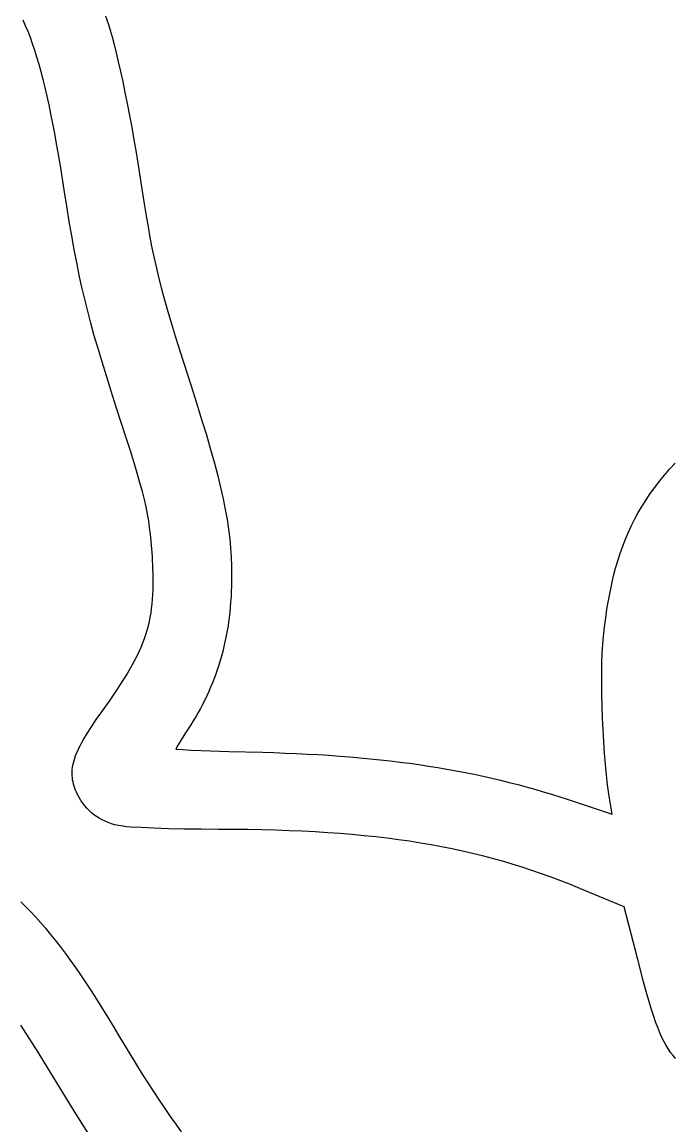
# Model space of a CAD drawing. Extents: x 27 to 7227, y -6929 to 395.
# Drawn here: x 2232 to 3622, y -3268 to -913 of the extents above; entities that cross this region are included whole.
import ezdxf

# ---------------------------------------------------------------- set-up
doc = ezdxf.new("R2010")
doc.units = 0

msp = doc.modelspace()

# ---------------------------------------------------------------- linework, layer by layer
at = {"layer": 'Layer 1'}
for p, q in [((2239.231304, -920.545624), (2233.964746, -908.620383)), ((2408.861694, -898.310722), (2415.85905, -917.9691)), ((2415.85905, -917.9691), (2419.696227, -930.273197)), ((2244.340894, -932.938278), (2239.231304, -920.545624)), ((2249.303979, -945.828577), (2244.340894, -932.938278)), ((2419.696227, -930.273197), (2423.748503, -944.48067)), ((2254.131025, -959.24675), (2249.303979, -945.828577)), ((2258.832496, -973.223029), (2254.131025, -959.24675)), ((2423.748503, -944.48067), (2427.989138, -960.467109)), ((2427.989138, -960.467109), (2432.391389, -978.1081)), ((2263.418855, -987.787644), (2258.832496, -973.223029)), ((2267.900569, -1002.970825), (2263.418855, -987.787644)), ((2432.391389, -978.1081), (2436.928514, -997.279232)), ((2272.288101, -1018.802805), (2267.900569, -1002.970825)), ((2436.928514, -997.279232), (2441.573771, -1017.856092)), ((2276.591916, -1035.313812), (2272.288101, -1018.802805)), ((2280.822478, -1052.534079), (2276.591916, -1035.313812)), ((2441.573771, -1017.856092), (2446.300418, -1039.714269)), ((2284.990253, -1070.493836), (2280.822478, -1052.534079)), ((2446.300418, -1039.714269), (2451.081713, -1062.72935)), ((2289.105703, -1089.223312), (2284.990253, -1070.493836)), ((2451.081713, -1062.72935), (2455.890913, -1086.776923)), ((2293.179295, -1108.752741), (2289.105703, -1089.223312)), ((2455.890913, -1086.776923), (2460.701278, -1111.732577)), ((2297.221492, -1129.112351), (2293.179295, -1108.752741)), ((2301.242758, -1150.332373), (2297.221492, -1129.112351)), ((2460.701278, -1111.732577), (2465.486064, -1137.471898)), ((2305.25356, -1172.443039), (2301.242758, -1150.332373)), ((2465.486064, -1137.471898), (2470.21853, -1163.870475)), ((2309.26436, -1195.474579), (2305.25356, -1172.443039)), ((2470.21853, -1163.870475), (2474.871933, -1190.803896)), ((2313.285624, -1219.457224), (2309.26436, -1195.474579)), ((2474.871933, -1190.803896), (2479.419533, -1218.147748)), ((2321.4014, -1270.39675), (2313.285624, -1219.457224)), ((2479.419533, -1218.147748), (2483.834586, -1245.777621)), ((2483.834586, -1245.777621), (2488.09035, -1273.5691)), ((2326.948541, -1305.44383), (2321.4014, -1270.39675)), ((2488.09035, -1273.5691), (2492.187968, -1300.676977)), ((2332.329413, -1338.172437), (2326.948541, -1305.44383)), ((2492.187968, -1300.676977), (2496.203032, -1325.976805)), ((2337.619592, -1368.905811), (2332.329413, -1338.172437)), ((2496.203032, -1325.976805), (2500.220423, -1349.818566)), ((2500.220423, -1349.818566), (2504.325019, -1372.552241)), ((2342.894655, -1397.967187), (2337.619592, -1368.905811)), ((2504.325019, -1372.552241), (2508.6017, -1394.527812)), ((2348.230179, -1425.679807), (2342.894655, -1397.967187)), ((2508.6017, -1394.527812), (2513.135346, -1416.095262)), ((2353.701741, -1452.366906), (2348.230179, -1425.679807)), ((2513.135346, -1416.095262), (2518.010836, -1437.604572)), ((2359.384918, -1478.351725), (2353.701741, -1452.366906)), ((2518.010836, -1437.604572), (2523.31305, -1459.405725)), ((2523.31305, -1459.405725), (2529.126867, -1481.848702)), ((2365.355287, -1503.9575), (2359.384918, -1478.351725)), ((2529.126867, -1481.848702), (2535.537166, -1505.283485)), ((2371.688426, -1529.507471), (2365.355287, -1503.9575)), ((2535.537166, -1505.283485), (2542.628828, -1530.060056)), ((2378.459911, -1555.324875), (2371.688426, -1529.507471)), ((2542.628828, -1530.060056), (2550.486731, -1556.528397)), ((2385.745319, -1581.732951), (2378.459911, -1555.324875)), ((2550.486731, -1556.528397), (2559.195756, -1585.03849)), ((2393.620227, -1609.054937), (2385.745319, -1581.732951)), ((2559.195756, -1585.03849), (2568.84078, -1615.940317)), ((2402.160212, -1637.614072), (2393.620227, -1609.054937)), ((2568.84078, -1615.940317), (2591.27835, -1686.3191)), ((2411.440851, -1667.733594), (2402.160212, -1637.614072)), ((2421.537721, -1699.73674), (2411.440851, -1667.733594)), ((2591.27835, -1686.3191), (2603.508224, -1724.657223)), ((2432.5264, -1733.94675), (2421.537721, -1699.73674)), ((2453.805719, -1799.64981), (2432.5264, -1733.94675)), ((2603.508224, -1724.657223), (2614.628863, -1760.331565)), ((2614.628863, -1760.331565), (2624.68445, -1793.543276)), ((2462.667579, -1827.58129), (2453.805719, -1799.64981)), ((2624.68445, -1793.543276), (2633.71917, -1824.493506)), ((2470.452759, -1852.67457), (2462.667579, -1827.58129)), ((2633.71917, -1824.493506), (2641.777206, -1853.383404)), ((2477.242651, -1875.261026), (2470.452759, -1852.67457)), ((2641.777206, -1853.383404), (2648.90274, -1880.41412)), ((3612.751542, -1866.333592), (3624.4684, -1853.439928)), ((2483.118645, -1895.67203), (2477.242651, -1875.261026)), ((2648.90274, -1880.41412), (2655.139956, -1905.786802)), ((3591.023533, -1892.235446), (3601.608195, -1879.256759)), ((3601.608195, -1879.256759), (3612.751542, -1866.333592)), ((2488.162131, -1914.238959), (2483.118645, -1895.67203)), ((2655.139956, -1905.786802), (2660.533037, -1929.7026)), ((3571.470969, -1918.463441), (3580.982733, -1905.295668)), ((3580.982733, -1905.295668), (3591.023533, -1892.235446)), ((2492.4545, -1931.293187), (2488.162131, -1914.238959)), ((2660.533037, -1929.7026), (2665.126168, -1952.362664)), ((3562.473417, -1931.764781), (3571.470969, -1918.463441)), ((2496.077142, -1947.166089), (2492.4545, -1931.293187)), ((2499.111449, -1962.18904), (2496.077142, -1947.166089)), ((2665.126168, -1952.362664), (2668.963531, -1973.968143)), ((3545.96165, -1958.872225), (3553.975252, -1945.225704)), ((3553.975252, -1945.225704), (3562.473417, -1931.764781)), ((2501.63881, -1976.693414), (2499.111449, -1962.18904)), ((2503.740616, -1991.010586), (2501.63881, -1976.693414)), ((2668.963531, -1973.968143), (2672.089309, -1994.720186)), ((3531.328835, -1986.826126), (3538.417786, -1972.73036)), ((3538.417786, -1972.73036), (3545.96165, -1958.872225)), ((2505.498257, -2005.471931), (2503.740616, -1991.010586)), ((2672.089309, -1994.720186), (2674.547686, -2014.819944)), ((3518.456373, -2015.83461), (3524.679972, -2001.185537)), ((3524.679972, -2001.185537), (3531.328835, -1986.826126)), ((2506.993125, -2020.408823), (2505.498257, -2005.471931)), ((2508.306609, -2036.152638), (2506.993125, -2020.408823)), ((2674.547686, -2014.819944), (2676.382845, -2034.468564)), ((3512.643214, -2030.79936), (3518.456373, -2015.83461)), ((2509.5201, -2053.03475), (2508.306609, -2036.152638)), ((2676.382845, -2034.468564), (2677.63897, -2053.867198)), ((3502.188915, -2061.779957), (3507.225669, -2046.105804)), ((3507.225669, -2046.105804), (3512.643214, -2030.79936)), ((2510.705798, -2078.247751), (2509.5201, -2053.03475)), ((2677.63897, -2053.867198), (2678.360244, -2073.216993)), ((3497.518125, -2077.847834), (3502.188915, -2061.779957)), ((2511.055866, -2090.166435), (2510.705798, -2078.247751)), ((2511.229932, -2101.669012), (2511.055866, -2090.166435)), ((2678.360244, -2073.216993), (2678.59085, -2092.7191)), ((2678.59085, -2092.7191), (2678.507086, -2104.409403)), ((3489.215143, -2111.268828), (3493.198476, -2094.335453)), ((3493.198476, -2094.335453), (3497.518125, -2077.847834)), ((2511.007619, -2123.553165), (2511.217386, -2112.787312)), ((2511.217386, -2112.787312), (2511.229932, -2101.669012)), ((2678.255599, -2115.967014), (2677.8361, -2127.394114)), ((2678.507086, -2104.409403), (2678.255599, -2115.967014)), ((3485.553302, -2128.673975), (3489.215143, -2111.268828)), ((2509.953978, -2144.154844), (2510.590019, -2133.998399)), ((2510.590019, -2133.998399), (2511.007619, -2123.553165)), ((2677.248296, -2138.692883), (2676.491899, -2149.8655)), ((2677.8361, -2127.394114), (2677.248296, -2138.692883)), ((3482.198127, -2146.576911), (3485.553302, -2128.673975)), ((2506.629102, -2173.209736), (2507.98413, -2163.728683)), ((2507.98413, -2163.728683), (2509.088885, -2154.054329)), ((2509.088885, -2154.054329), (2509.953978, -2144.154844)), ((2675.566616, -2160.914146), (2674.472158, -2171.840999)), ((2676.491899, -2149.8655), (2675.566616, -2160.914146)), ((3476.348478, -2183.980209), (3479.134794, -2165.00365)), ((3479.134794, -2165.00365), (3482.198127, -2146.576911)), ((2503.125789, -2191.719254), (2505.013192, -2182.529316)), ((2505.013192, -2182.529316), (2506.629102, -2173.209736)), ((2673.208233, -2182.648241), (2671.774551, -2193.33805)), ((2674.472158, -2171.840999), (2673.208233, -2182.648241)), ((3473.824355, -2203.532604), (3476.348478, -2183.980209)), ((2495.728525, -2218.8295), (2498.494066, -2209.837516)), ((2498.494066, -2209.837516), (2500.956284, -2200.811377)), ((2500.956284, -2200.811377), (2503.125789, -2191.719254)), ((2670.170821, -2203.912607), (2668.396753, -2214.374092)), ((2671.774551, -2193.33805), (2670.170821, -2203.912607)), ((3471.5476, -2223.68685), (3473.824355, -2203.532604)), ((2485.505864, -2245.918811), (2489.245034, -2236.838318)), ((2489.245034, -2236.838318), (2492.649051, -2227.819157)), ((2492.649051, -2227.819157), (2495.728525, -2218.8295)), ((2664.336439, -2234.966564), (2662.049612, -2245.10191)), ((2666.452056, -2224.724684), (2664.336439, -2234.966564)), ((2668.396753, -2214.374092), (2666.452056, -2224.724684)), ((3470.103511, -2239.905865), (3471.5476, -2223.68685)), ((2476.979623, -2264.39111), (2481.42093, -2255.092465)), ((2481.42093, -2255.092465), (2485.505864, -2245.918811)), ((2659.591283, -2255.132904), (2656.961163, -2265.061725)), ((2662.049612, -2245.10191), (2659.591283, -2255.132904)), ((3468.33154, -2278.571407), (3469.036142, -2258.300324)), ((3469.036142, -2258.300324), (3470.103511, -2239.905865)), ((2461.411359, -2293.355281), (2466.985448, -2283.490689)), ((2466.985448, -2283.490689), (2472.171332, -2273.846575)), ((2472.171332, -2273.846575), (2476.979623, -2264.39111)), ((2654.15896, -2274.890553), (2651.184383, -2284.621567)), ((2656.961163, -2265.061725), (2654.15896, -2274.890553)), ((3467.975753, -2300.420295), (3468.33154, -2278.571407)), ((2449.056131, -2313.873218), (2455.438457, -2303.472181)), ((2455.438457, -2303.472181), (2461.411359, -2293.355281)), ((2644.716949, -2303.798875), (2641.223509, -2313.249529)), ((2648.037143, -2294.256948), (2644.716949, -2303.798875)), ((2651.184383, -2284.621567), (2648.037143, -2294.256948)), ((3467.954828, -2323.548171), (3467.975753, -2300.420295)), ((2435.020765, -2335.65502), (2442.25377, -2324.590221)), ((2442.25377, -2324.590221), (2449.056131, -2313.873218)), ((2637.556533, -2322.611089), (2633.715731, -2331.885735)), ((2641.223509, -2313.249529), (2637.556533, -2322.611089)), ((3468.254813, -2347.656216), (3467.954828, -2323.548171)), ((2419.220382, -2358.955319), (2435.020765, -2335.65502)), ((2625.511483, -2350.183005), (2621.147457, -2359.209988)), ((2629.700811, -2341.075647), (2625.511483, -2350.183005)), ((2633.715731, -2331.885735), (2629.700811, -2341.075647)), ((3468.861754, -2372.445611), (3468.254813, -2347.656216)), ((2401.5701, -2384.02875), (2419.220382, -2358.955319)), ((2611.894146, -2377.031551), (2607.00428, -2385.830491)), ((2616.608441, -2368.158777), (2611.894146, -2377.031551)), ((2621.147457, -2359.209988), (2616.608441, -2368.158777)), ((3469.7617, -2397.617538), (3468.861754, -2372.445611)), ((2379.689234, -2415.822311), (2390.00296, -2400.518521)), ((2390.00296, -2400.518521), (2401.5701, -2384.02875)), ((2601.938552, -2394.557776), (2596.696672, -2403.215585)), ((2607.00428, -2385.830491), (2601.938552, -2394.557776)), ((3470.940697, -2422.873177), (3469.7617, -2397.617538)), ((2370.598693, -2430.037787), (2379.689234, -2415.822311)), ((2591.27835, -2411.8061), (2578.95042, -2431.029727)), ((2596.696672, -2403.215585), (2591.27835, -2411.8061)), ((3472.384793, -2447.91371), (3470.940697, -2422.873177)), ((2359.190221, -2449.534064), (2362.701105, -2443.262619)), ((2362.701105, -2443.262619), (2370.598693, -2430.037787)), ((2568.854912, -2447.127963), (2562.033623, -2458.463717)), ((2578.95042, -2431.029727), (2568.854912, -2447.127963)), ((3474.080036, -2472.44032), (3472.384793, -2447.91371)), ((2347.977913, -2472.631579), (2350.363863, -2467.131023)), ((2350.363863, -2467.131023), (2353.025379, -2461.456058)), ((2353.025379, -2461.456058), (2355.966239, -2455.594475)), ((2355.966239, -2455.594475), (2359.190221, -2449.534064)), ((2560.176372, -2461.834073), (2559.52835, -2463.3999)), ((2559.52835, -2463.3999), (2560.489145, -2463.715578)), ((2562.033623, -2458.463717), (2560.176372, -2461.834073)), ((2560.489145, -2463.715578), (2563.307967, -2464.064976)), ((2563.307967, -2464.064976), (2574.138322, -2464.850974)), ((2574.138322, -2464.850974), (2591.256672, -2465.72999)), ((2591.256672, -2465.72999), (2613.900275, -2466.674119)), ((2613.900275, -2466.674119), (2672.712266, -2468.646091)), ((2672.712266, -2468.646091), (2744.47235, -2470.54365)), ((2744.47235, -2470.54365), (2768.855984, -2471.213546)), ((2768.855984, -2471.213546), (2792.898937, -2472.033288)), ((2792.898937, -2472.033288), (2816.609348, -2473.003892)), ((3476.012472, -2496.154186), (3474.080036, -2472.44032)), ((2340.049375, -2497.945515), (2341.114183, -2493.133878)), ((2341.114183, -2493.133878), (2342.435662, -2488.208875)), ((2342.435662, -2488.208875), (2344.017591, -2483.158296)), ((2344.017591, -2483.158296), (2345.863748, -2477.969934)), ((2345.863748, -2477.969934), (2347.977913, -2472.631579)), ((2816.609348, -2473.003892), (2839.995356, -2474.126377)), ((2839.995356, -2474.126377), (2863.065101, -2475.401759)), ((2863.065101, -2475.401759), (2885.826721, -2476.831055)), ((2885.826721, -2476.831055), (2908.288357, -2478.415284)), ((2908.288357, -2478.415284), (2930.458147, -2480.155463)), ((2930.458147, -2480.155463), (2952.34423, -2482.052608)), ((2952.34423, -2482.052608), (2973.954746, -2484.107737)), ((2973.954746, -2484.107737), (2995.297834, -2486.321868)), ((2995.297834, -2486.321868), (3016.381633, -2488.696017)), ((3016.381633, -2488.696017), (3037.214283, -2491.231203)), ((3037.214283, -2491.231203), (3057.803922, -2493.928442)), ((3057.803922, -2493.928442), (3078.158689, -2496.788752)), ((2338.281269, -2516.302568), (2338.357184, -2511.822312)), ((2338.44313, -2520.730501), (2338.281269, -2516.302568)), ((2338.357184, -2511.822312), (2338.674654, -2507.277523)), ((2338.674654, -2507.277523), (2339.237458, -2502.655994)), ((2339.237458, -2502.655994), (2340.049375, -2497.945515)), ((3078.158689, -2496.788752), (3098.286725, -2499.81315)), ((3098.286725, -2499.81315), (3118.196168, -2503.002654)), ((3118.196168, -2503.002654), (3137.895157, -2506.35828)), ((3137.895157, -2506.35828), (3157.391832, -2509.881046)), ((3157.391832, -2509.881046), (3176.694332, -2513.57197)), ((3176.694332, -2513.57197), (3195.810797, -2517.432069)), ((3195.810797, -2517.432069), (3214.749364, -2521.46236)), ((3478.168149, -2518.756491), (3476.012472, -2496.154186)), ((3480.533114, -2539.948415), (3478.168149, -2518.756491)), ((2338.838989, -2525.118319), (2338.44313, -2520.730501)), ((2339.465066, -2529.47823), (2338.838989, -2525.118319)), ((2340.317583, -2533.822443), (2339.465066, -2529.47823)), ((2341.392761, -2538.163167), (2340.317583, -2533.822443)), ((2342.686821, -2542.512611), (2341.392761, -2538.163167)), ((2344.195983, -2546.882982), (2342.686821, -2542.512611)), ((3214.749364, -2521.46236), (3233.518174, -2525.66386)), ((3233.518174, -2525.66386), (3252.125366, -2530.037588)), ((3252.125366, -2530.037588), (3270.579078, -2534.584559)), ((3270.579078, -2534.584559), (3288.887451, -2539.305792)), ((3288.887451, -2539.305792), (3307.058624, -2544.202303)), ((3483.093416, -2559.431141), (3480.533114, -2539.948415)), ((2345.91647, -2551.28649), (2344.195983, -2546.882982)), ((2347.844502, -2555.735343), (2345.91647, -2551.28649)), ((2349.9763, -2560.24175), (2347.844502, -2555.735343)), ((2353.511929, -2566.902971), (2349.9763, -2560.24175)), ((3307.058624, -2544.202303), (3325.100735, -2549.275111)), ((3325.100735, -2549.275111), (3343.021924, -2554.525232)), ((3343.021924, -2554.525232), (3360.83033, -2559.953684)), ((3360.83033, -2559.953684), (3378.534092, -2565.561484)), ((3378.534092, -2565.561484), (3396.14135, -2571.34965)), ((3485.8351, -2576.90585), (3483.093416, -2559.431141)), ((2357.276615, -2573.199099), (2353.511929, -2566.902971)), ((2361.276173, -2579.137108), (2357.276615, -2573.199099)), ((2365.516416, -2584.723977), (2361.276173, -2579.137108)), ((2370.003156, -2589.96668), (2365.516416, -2584.723977)), ((2374.742208, -2594.872194), (2370.003156, -2589.96668)), ((3396.14135, -2571.34965), (3489.80385, -2602.30585)), ((3489.80385, -2602.30585), (3485.8351, -2576.90585)), ((2379.739385, -2599.447496), (2374.742208, -2594.872194)), ((2385.0005, -2603.699562), (2379.739385, -2599.447496)), ((2390.531367, -2607.635369), (2385.0005, -2603.699562)), ((2396.337798, -2611.261892), (2390.531367, -2607.635369)), ((2402.425608, -2614.586107), (2396.337798, -2611.261892)), ((2408.800609, -2617.614992), (2402.425608, -2614.586107)), ((2415.468616, -2620.355523), (2408.800609, -2617.614992)), ((2422.435441, -2622.814675), (2415.468616, -2620.355523)), ((2429.706898, -2624.999425), (2422.435441, -2622.814675)), ((2437.2888, -2626.91675), (2429.706898, -2624.999425)), ((2441.334909, -2627.659922), (2437.2888, -2626.91675)), ((2447.147175, -2628.39728), (2441.334909, -2627.659922)), ((2454.612816, -2629.123011), (2447.147175, -2628.39728)), ((2463.61905, -2629.831301), (2454.612816, -2629.123011)), ((2485.802175, -2631.172304), (2463.61905, -2629.831301)), ((2512.7943, -2632.373781), (2485.802175, -2631.172304)), ((2543.693175, -2633.389223), (2512.7943, -2632.373781)), ((2577.59655, -2634.172121), (2543.693175, -2633.389223)), ((2613.602175, -2634.675966), (2577.59655, -2634.172121)), ((2650.8078, -2634.85425), (2613.602175, -2634.675966)), ((2682.284487, -2635.027081), (2650.8078, -2634.85425)), ((2713.032872, -2635.399604), (2682.284487, -2635.027081)), ((2743.078101, -2635.976182), (2713.032872, -2635.399604)), ((2772.445316, -2636.761173), (2743.078101, -2635.976182)), ((2801.159662, -2637.758939), (2772.445316, -2636.761173)), ((2829.246282, -2638.97384), (2801.159662, -2637.758939)), ((2856.730322, -2640.410236), (2829.246282, -2638.97384)), ((2883.636925, -2642.072487), (2856.730322, -2640.410236)), ((2909.991235, -2643.964955), (2883.636925, -2642.072487)), ((2935.818396, -2646.091999), (2909.991235, -2643.964955)), ((2961.143552, -2648.45798), (2935.818396, -2646.091999)), ((2985.991847, -2651.067258), (2961.143552, -2648.45798)), ((3010.388425, -2653.924193), (2985.991847, -2651.067258)), ((3034.358431, -2657.033147), (3010.388425, -2653.924193)), ((3057.927008, -2660.398479), (3034.358431, -2657.033147)), ((3081.1193, -2664.02455), (3057.927008, -2660.398479)), ((3103.960452, -2667.91572), (3081.1193, -2664.02455)), ((3126.475607, -2672.07635), (3103.960452, -2667.91572)), ((3148.689909, -2676.5108), (3126.475607, -2672.07635)), ((3170.628503, -2681.22343), (3148.689909, -2676.5108)), ((3192.316533, -2686.218601), (3170.628503, -2681.22343)), ((3213.779142, -2691.500673), (3192.316533, -2686.218601)), ((3235.041475, -2697.074007), (3213.779142, -2691.500673)), ((3256.128675, -2702.942962), (3235.041475, -2697.074007)), ((3277.065887, -2709.111901), (3256.128675, -2702.942962)), ((3297.878255, -2715.585182), (3277.065887, -2709.111901)), ((3318.590923, -2722.367166), (3297.878255, -2715.585182)), ((3339.229034, -2729.462214), (3318.590923, -2722.367166)), ((3359.817734, -2736.874686), (3339.229034, -2729.462214)), ((3380.382165, -2744.608942), (3359.817734, -2736.874686)), ((3400.947473, -2752.669344), (3380.382165, -2744.608942)), ((3421.5388, -2761.06025), (3400.947473, -2752.669344)), ((3515.9951, -2799.95405), (3421.5388, -2761.06025)), ((2229.345709, -2789.532229), (2239.775028, -2799.844532)), ((2239.775028, -2799.844532), (2250.181385, -2810.588787)), ((3544.5701, -2912.66705), (3515.9951, -2799.95405)), ((2250.181385, -2810.588787), (2260.57975, -2821.781562)), ((2260.57975, -2821.781562), (2270.985094, -2833.439427)), ((2270.985094, -2833.439427), (2281.412386, -2845.57895)), ((2281.412386, -2845.57895), (2291.876598, -2858.216701)), ((2291.876598, -2858.216701), (2302.392699, -2871.369247)), ((2302.392699, -2871.369247), (2312.97566, -2885.053159)), ((2312.97566, -2885.053159), (2323.640452, -2899.285004)), ((2323.640452, -2899.285004), (2334.402044, -2914.081353)), ((2334.402044, -2914.081353), (2345.275406, -2929.458773)), ((3557.294905, -2960.448467), (3544.5701, -2912.66705)), ((2345.275406, -2929.458773), (2356.27551, -2945.433835)), ((2356.27551, -2945.433835), (2367.417326, -2962.023106)), ((2367.417326, -2962.023106), (2378.715823, -2979.243156)), ((3563.015486, -2981.102761), (3557.294905, -2960.448467)), ((2378.715823, -2979.243156), (2390.185973, -2997.110554)), ((3568.3826, -2999.793233), (3563.015486, -2981.102761)), ((2390.185973, -2997.110554), (2401.842745, -3015.641868)), ((3573.452058, -3016.66522), (3568.3826, -2999.793233)), ((2401.842745, -3015.641868), (2413.70111, -3034.853668)), ((2413.70111, -3034.853668), (2425.776038, -3054.762522)), ((3578.27967, -3031.864061), (3573.452058, -3016.66522)), ((3582.921247, -3045.535095), (3578.27967, -3031.864061)), ((2246.71609, -3080.052741), (2228.639338, -3052.246889)), ((2425.776038, -3054.762522), (2438.0825, -3075.385)), ((3587.4326, -3057.823662), (3582.921247, -3045.535095)), ((3591.869538, -3068.875101), (3587.4326, -3057.823662)), ((2265.690445, -3110.209615), (2246.71609, -3080.052741)), ((2438.0825, -3075.385), (2463.351691, -3117.149311)), ((3596.287873, -3078.83475), (3591.869538, -3068.875101)), ((3600.743415, -3087.847949), (3596.287873, -3078.83475)), ((3605.291975, -3096.060036), (3600.743415, -3087.847949)), ((3609.989363, -3103.616351), (3605.291975, -3096.060036)), ((3614.891389, -3110.662232), (3609.989363, -3103.616351)), ((2285.681, -3142.85355), (2265.690445, -3110.209615)), ((2463.351691, -3117.149311), (2475.756139, -3137.2281)), ((3620.053865, -3117.343019), (3614.891389, -3110.662232)), ((3625.5326, -3123.80405), (3620.053865, -3117.343019)), ((2312.565364, -3187.004963), (2285.681, -3142.85355)), ((2475.756139, -3137.2281), (2488.022076, -3156.789334)), ((2488.022076, -3156.789334), (2500.160694, -3175.846529)), ((2500.160694, -3175.846529), (2512.183185, -3194.413201)), ((2337.714961, -3227.690294), (2312.565364, -3187.004963)), ((2512.183185, -3194.413201), (2524.100739, -3212.502869)), ((2524.100739, -3212.502869), (2535.924547, -3230.129047)), ((2361.366983, -3265.219991), (2337.714961, -3227.690294)), ((2535.924547, -3230.129047), (2547.665801, -3247.305253)), ((2547.665801, -3247.305253), (2559.335692, -3264.045004)), ((2383.758625, -3299.904503), (2361.366983, -3265.219991)), ((2559.335692, -3264.045004), (2570.945412, -3280.361815))]:
    msp.add_line(p, q, dxfattribs=at)

doc.saveas('drawing.dxf')
